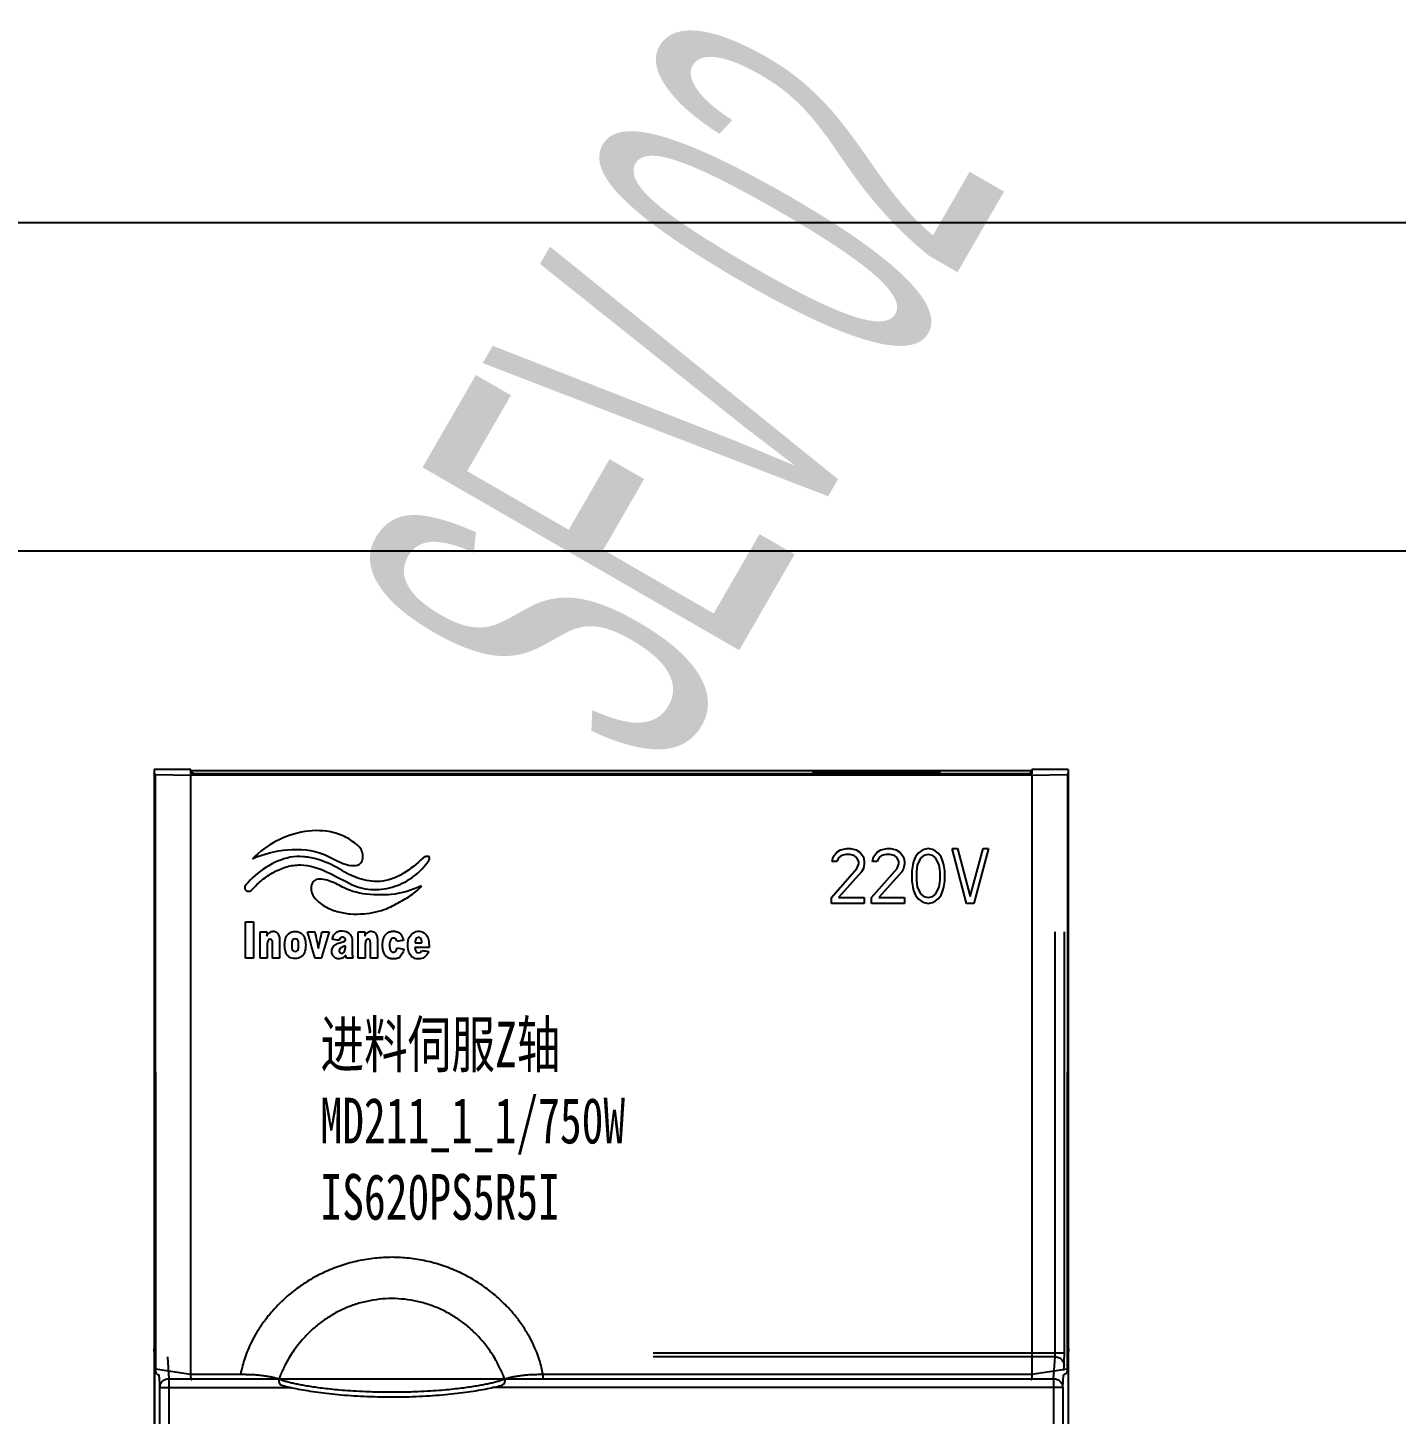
# Model space of a CAD drawing. Header units: millimetres. Extents: x -300 to 54435, y -106 to 60527.
# Drawn here: x 3520.6 to 3595.4, y 1690.8 to 1766.7 of the extents above; entities that cross this region are included whole.
import ezdxf

# ---------------------------------------------------------------- set-up
doc = ezdxf.new("R2010")
doc.units = ezdxf.units.MM
doc.layers.add('03___PRT_ALL_CURVES', color=7, linetype='Continuous')
doc.layers.add('20_ALL_FEATURES', color=7, linetype='Continuous')
doc.styles.get("Standard").update_dxf_attribs({"font": ''})
doc.styles.add('宋', font='', dxfattribs={"width": 0.7})
doc.styles.add('样式 8', font='arial.ttf', dxfattribs={"width": 0.6, "height": 2.5})
doc.styles.get('Standard').set_extended_font_data('SimSun')
doc.styles.get('宋').set_extended_font_data('SimSun')
doc.dimstyles.new('ISO-25', dxfattribs={"dimtxt": 3, "dimasz": 2.5, "dimexe": 1.25, "dimexo": 0.625, "dimtad": 1, "dimtxsty": 'Standard', "dimcen": 2.5, "dimadec": 0, "dimazin": 0, "dimtfac": 1, "dimtmove": 0, "dimatfit": 3, "dimfxl": 1, "dimarcsym": 0})

# ---------------------------------------------------------------- blocks, each defined once
blk = doc.blocks.new('*D83')
at = {"color": 0, "lineweight": -2, "transparency": 16777216}
for p, q in [((2011.126, 1738.941), (2011.126, 1736.81)), ((3877.738, 1738.941), (3877.738, 1736.81)), ((2013.626, 1738.06), (3875.238, 1738.06))]:
    blk.add_line(p, q, dxfattribs=at)
at = {"color": 0, "transparency": 16777216}
for points in [[(2013.626, 1738.477), (2013.626, 1737.644), (2011.126, 1738.06)], [(3875.238, 1738.477), (3875.238, 1737.644), (3877.738, 1738.06)]]:
    blk.add_solid(points, dxfattribs=at)
at = {"layer": 'Defpoints', "color": 0, "transparency": 16777216}
for p in [(2011.126, 1739.566), (3877.738, 1739.566), (3877.738, 1738.06)]:
    blk.add_point(p, dxfattribs=at)
at = {"color": 0, "transparency": 16777216, "insert": (2944.432, 1740.185), "char_height": 3, "attachment_point": 5}
blk.add_mtext('2000', dxfattribs=at)

msp = doc.modelspace()

# ---------------------------------------------------------------- linework, layer by layer
msp.add_line((3539.765, 1756.019), (3877.738, 1756.019))
at = {"color": 7, "linetype": 'Continuous'}
for p, q in [((3527.474, 1725.922), (3527.474, 1567.027)), ((3527.526, 1725.832), (3527.474, 1725.922)), ((3527.474, 1725.922), (3527.484, 1725.922)), ((3527.484, 1726.1), (3527.484, 1725.922)), ((3529.474, 1726.1), (3527.484, 1726.1)), ((3529.474, 1725.876), (3529.474, 1726.1)), ((3575.474, 1726.027), (3529.474, 1726.027)), ((3529.574, 1725.953), (3529.474, 1725.953)), ((3530.474, 1725.861), (3529.474, 1725.876)), ((3529.574, 1725.953), (3529.574, 1725.874)), ((3563.474, 1726.027), (3563.474, 1725.989)), ((3563.474, 1725.989), (3570.474, 1725.989)), ((3570.474, 1726.027), (3570.474, 1725.989)), ((3575.474, 1725.876), (3574.474, 1725.861)), ((3575.438, 1725.953), (3575.359, 1725.874)), ((3575.437, 1725.876), (3575.438, 1725.953)), ((3575.474, 1725.953), (3575.438, 1725.953)), ((3575.474, 1726.1), (3575.474, 1725.876)), ((3577.464, 1726.1), (3575.474, 1726.1)), ((3577.421, 1725.832), (3577.474, 1725.922)), ((3577.464, 1726.1), (3577.464, 1725.922)), ((3577.474, 1725.922), (3577.464, 1725.922)), ((3577.474, 1567.027), (3577.474, 1725.922)), ((3527.526, 1725.832), (3527.543, 1693.313)), ((3527.526, 1725.832), (3529.474, 1725.803)), ((3529.474, 1693.027), (3529.474, 1725.803)), ((3575.474, 1725.803), (3529.474, 1725.803)), ((3574.474, 1725.861), (3530.474, 1725.861)), ((3575.474, 1725.803), (3577.421, 1725.832)), ((3575.474, 1725.803), (3575.474, 1693.027)), ((3577.421, 1725.832), (3577.404, 1693.313)), ((3576.755, 1694.18), (3576.755, 1717.227)), ((3577.255, 1694.18), (3577.255, 1717.227)), ((3527.474, 1694.43), (3527.474, 1694.448)), ((3527.543, 1693.236), (3527.474, 1694.448)), ((3527.543, 1693.236), (3527.474, 1694.43)), ((3577.255, 1694.18), (3554.774, 1694.18)), ((3577.474, 1694.448), (3577.404, 1693.236)), ((3577.473, 1694.43), (3577.409, 1693.313)), ((3577.474, 1694.448), (3577.473, 1694.43)), ((3527.474, 1693.527), (3527.512, 1693.527)), ((3527.512, 1684.527), (3527.512, 1693.527)), ((3529.473, 1693.017), (3527.543, 1693.313)), ((3528.201, 1693.987), (3528.279, 1692.787)), ((3576.746, 1693.987), (3554.774, 1693.987)), ((3577.404, 1693.313), (3575.474, 1693.017)), ((3576.668, 1692.787), (3576.746, 1693.987)), ((3577.228, 1693.23), (3577.246, 1693.504)), ((3527.543, 1693.236), (3527.544, 1693.219)), ((3527.734, 1692.999), (3527.779, 1692.304)), ((3528.279, 1692.787), (3576.668, 1692.787)), ((3528.279, 1692.787), (3528.279, 1675.167)), ((3529.474, 1693.027), (3532.21, 1693.027)), ((3548.737, 1693.027), (3575.474, 1693.027)), ((3548.737, 1693.027), (3548.737, 1692.727)), ((3576.668, 1692.787), (3576.668, 1567.332)), ((3577.168, 1692.304), (3577.213, 1692.999)), ((3577.404, 1693.236), (3577.404, 1693.219)), ((3527.779, 1675.667), (3527.779, 1692.304)), ((3527.779, 1692.304), (3534.986, 1692.304)), ((3577.168, 1692.304), (3545.962, 1692.304)), ((3577.168, 1692.304), (3577.168, 1567.332))]:
    msp.add_line(p, q, dxfattribs=at)
msp.add_lwpolyline([(3435.524, 1756.019), (3539.765, 1756.019)])
for points, start_tangent, end_tangent in [([(3548.737, 1693.027), (3548.661, 1693.405), (3548.55, 1693.806), (3548.398, 1694.233), (3548.196, 1694.694), (3547.933, 1695.191), (3547.598, 1695.721), (3547.181, 1696.276), (3546.666, 1696.847), (3546.043, 1697.419), (3545.319, 1697.958), (3544.52, 1698.432), (3543.672, 1698.819), (3542.789, 1699.113), (3541.879, 1699.311), (3540.953, 1699.412), (3540.021, 1699.413), (3539.094, 1699.315), (3538.184, 1699.12), (3537.3, 1698.829), (3536.451, 1698.444), (3535.65, 1697.973), (3534.922, 1697.433), (3534.295, 1696.861), (3533.776, 1696.287), (3533.355, 1695.729), (3533.018, 1695.197), (3532.754, 1694.698), (3532.551, 1694.236), (3532.398, 1693.807), (3532.286, 1693.406), (3532.21, 1693.027)], (-0.158449, 0.987367), (-0.158453, -0.987366)), ([(3546.638, 1692.773), (3546.551, 1693.001), (3546.439, 1693.258), (3546.299, 1693.547), (3546.121, 1693.869), (3545.897, 1694.226), (3545.619, 1694.613), (3545.277, 1695.021), (3544.86, 1695.442), (3544.362, 1695.858), (3543.794, 1696.242), (3543.181, 1696.568), (3542.536, 1696.826), (3541.866, 1697.014), (3541.179, 1697.128), (3540.483, 1697.167), (3539.788, 1697.13), (3539.1, 1697.018), (3538.43, 1696.832), (3537.784, 1696.576), (3537.169, 1696.251), (3536.599, 1695.869), (3536.098, 1695.452), (3535.678, 1695.03), (3535.334, 1694.62), (3535.053, 1694.231), (3534.828, 1693.872), (3534.65, 1693.549), (3534.509, 1693.259), (3534.397, 1693.002), (3534.309, 1692.773)], (-0.336663, 0.941625), (-0.336661, -0.941626)), ([(3576.746, 1693.987), (3576.751, 1694.022), (3576.752, 1694.044), (3576.753, 1694.072), (3576.754, 1694.105), (3576.755, 1694.141), (3576.755, 1694.18)], (0.222501, 0.974932), (-0.000007, 1)), ([(3577.246, 1693.504), (3577.248, 1693.531), (3577.249, 1693.571), (3577.251, 1693.627), (3577.252, 1693.704), (3577.253, 1693.8), (3577.254, 1693.915), (3577.255, 1694.044), (3577.255, 1694.18)], (0.065022, 0.997884), (-0.000064, 1)), ([(3527.543, 1693.261), (3527.543, 1693.287), (3527.543, 1693.313)], (0.002955, 0.999996), (-0.000522, 1)), ([(3576.746, 1693.987), (3576.996, 1693.922), (3577.179, 1693.745), (3577.246, 1693.504)], (0.99999, -0.004364), (0.004676, -0.999989)), ([(3577.404, 1693.313), (3577.404, 1693.287), (3577.404, 1693.261)], (-0.000522, -1), (0.002955, -0.999996)), ([(3527.543, 1693.236), (3527.543, 1693.261)], (0.004788, 0.999989), (0.002955, 0.999996)), ([(3527.544, 1693.219), (3527.552, 1693.167), (3527.577, 1693.108), (3527.615, 1693.06), (3527.664, 1693.026), (3527.72, 1693.005), (3527.743, 1693)], (0.058249, -0.998302), (0.988517, -0.151107)), ([(3527.779, 1692.304), (3527.789, 1692.398), (3527.823, 1692.499), (3527.885, 1692.599), (3527.981, 1692.69), (3528.113, 1692.759), (3528.279, 1692.787)], (0.004676, 0.999989), (0.99999, 0.004364)), ([(3529.473, 1693.017), (3529.471, 1692.955), (3529.472, 1692.897), (3529.475, 1692.844), (3529.482, 1692.8), (3529.491, 1692.764), (3529.503, 1692.74), (3529.516, 1692.728), (3529.52, 1692.727)], (-0.064441, -0.997922), (0.992881, -0.119113)), ([(3529.473, 1693.017), (3529.474, 1693.02), (3529.474, 1693.023), (3529.474, 1693.027)], (0.064441, 0.997922), (0, 1)), ([(3532.21, 1693.027), (3532.464, 1693.027), (3532.743, 1693.02), (3533.032, 1693.004), (3533.315, 1692.977), (3533.578, 1692.943), (3533.813, 1692.902), (3534.015, 1692.858), (3534.181, 1692.813), (3534.309, 1692.773)], (0.999877, 0.015698), (0.946467, -0.3228)), ([(3534.309, 1692.773), (3534.297, 1692.693), (3534.301, 1692.616), (3534.321, 1692.548), (3534.356, 1692.494), (3534.402, 1692.457), (3534.426, 1692.447)], (-0.245809, -0.969318), (0.95301, -0.30294)), ([(3534.309, 1692.773), (3534.489, 1692.709), (3534.697, 1692.645), (3534.928, 1692.584), (3535.179, 1692.526), (3535.445, 1692.471), (3535.738, 1692.417), (3536.073, 1692.363), (3536.453, 1692.309), (3536.882, 1692.256), (3537.364, 1692.205), (3537.906, 1692.158), (3538.52, 1692.117), (3539.233, 1692.083), (3540.049, 1692.064), (3540.903, 1692.064), (3541.718, 1692.084), (3542.43, 1692.117), (3543.044, 1692.158), (3543.585, 1692.205), (3544.067, 1692.256), (3544.495, 1692.309), (3544.875, 1692.363), (3545.21, 1692.417), (3545.502, 1692.471), (3545.769, 1692.526), (3546.019, 1692.584), (3546.25, 1692.645), (3546.458, 1692.709), (3546.638, 1692.773)], (0.933783, -0.35784), (0.933783, 0.35784)), ([(3546.638, 1692.773), (3546.65, 1692.693), (3546.646, 1692.616), (3546.626, 1692.548), (3546.592, 1692.494), (3546.545, 1692.457), (3546.522, 1692.447)], (0.245794, -0.969322), (-0.953033, -0.302868)), ([(3546.638, 1692.773), (3546.767, 1692.813), (3546.933, 1692.858), (3547.135, 1692.902), (3547.37, 1692.943), (3547.634, 1692.978), (3547.916, 1693.004), (3548.205, 1693.02), (3548.483, 1693.027), (3548.737, 1693.027)], (0.946467, 0.322799), (0.999877, -0.015694)), ([(3575.474, 1693.017), (3575.476, 1692.955), (3575.476, 1692.897), (3575.472, 1692.844), (3575.465, 1692.8), (3575.456, 1692.764), (3575.445, 1692.74), (3575.432, 1692.728), (3575.427, 1692.727)], (0.064441, -0.997922), (-0.992805, -0.11974)), ([(3575.474, 1693.027), (3575.474, 1693.023), (3575.474, 1693.02), (3575.474, 1693.017)], (0, -1), (0.064441, -0.997922)), ([(3576.668, 1692.787), (3576.767, 1692.777), (3576.871, 1692.744), (3576.975, 1692.684), (3577.069, 1692.591), (3577.139, 1692.463), (3577.168, 1692.304)], (0.99999, -0.004364), (0.004676, -0.999989)), ([(3577.404, 1693.219), (3577.395, 1693.167), (3577.37, 1693.108), (3577.332, 1693.06), (3577.283, 1693.026), (3577.228, 1693.005), (3577.204, 1693)], (-0.058406, -0.998293), (-0.988508, -0.15117)), ([(3577.404, 1693.261), (3577.404, 1693.236)], (0.002955, -0.999996), (0.004788, -0.999989)), ([(3534.426, 1692.447), (3534.79, 1692.347), (3535.242, 1692.247), (3535.743, 1692.156), (3536.292, 1692.071), (3536.888, 1691.994), (3537.534, 1691.926), (3538.224, 1691.869), (3538.95, 1691.826), (3539.7, 1691.8), (3540.464, 1691.791), (3541.229, 1691.799), (3541.982, 1691.826), (3542.71, 1691.868), (3543.402, 1691.925), (3544.05, 1691.993), (3544.648, 1692.07), (3545.198, 1692.155), (3545.701, 1692.246), (3546.153, 1692.346), (3546.522, 1692.447)], (0.953081, -0.302715), (0.953092, 0.302681))]:
    msp.add_spline(points, degree=3, dxfattribs=dict(at, start_tangent=start_tangent, end_tangent=end_tangent))
at = {"layer": '03___PRT_ALL_CURVES', "color": 7, "linetype": 'Continuous'}
for p, q in [((3564.562, 1721.076), (3564.612, 1721.331)), ((3564.612, 1721.331), (3564.812, 1721.586)), ((3564.812, 1721.586), (3565.012, 1721.714)), ((3565.062, 1721.395), (3564.912, 1721.267)), ((3565.012, 1721.714), (3565.362, 1721.778)), ((3565.312, 1721.459), (3565.062, 1721.395)), ((3565.512, 1721.459), (3565.312, 1721.459)), ((3565.362, 1721.778), (3565.562, 1721.778)), ((3565.762, 1721.395), (3565.512, 1721.459)), ((3565.562, 1721.778), (3565.862, 1721.714)), ((3565.912, 1721.267), (3565.762, 1721.395)), ((3565.862, 1721.714), (3566.062, 1721.586)), ((3566.062, 1721.586), (3566.262, 1721.331)), ((3566.262, 1721.331), (3566.312, 1721.076)), ((3566.762, 1721.076), (3566.812, 1721.331)), ((3566.812, 1721.331), (3567.012, 1721.586)), ((3567.012, 1721.586), (3567.212, 1721.714)), ((3567.262, 1721.395), (3567.112, 1721.267)), ((3567.212, 1721.714), (3567.562, 1721.778)), ((3567.512, 1721.459), (3567.262, 1721.395)), ((3567.712, 1721.459), (3567.512, 1721.459)), ((3567.562, 1721.778), (3567.762, 1721.778)), ((3567.962, 1721.395), (3567.712, 1721.459)), ((3567.762, 1721.778), (3568.062, 1721.714)), ((3568.112, 1721.267), (3567.962, 1721.395)), ((3568.062, 1721.714), (3568.262, 1721.586)), ((3568.262, 1721.586), (3568.462, 1721.331)), ((3568.462, 1721.331), (3568.512, 1721.076)), ((3569.112, 1721.331), (3569.012, 1721.076)), ((3569.262, 1721.523), (3569.112, 1721.331)), ((3569.512, 1721.714), (3569.262, 1721.523)), ((3569.562, 1721.395), (3569.412, 1721.267)), ((3569.812, 1721.778), (3569.512, 1721.714)), ((3569.812, 1721.459), (3569.562, 1721.395)), ((3570.112, 1721.714), (3569.812, 1721.778)), ((3570.062, 1721.395), (3569.812, 1721.459)), ((3570.212, 1721.267), (3570.062, 1721.395)), ((3570.362, 1721.523), (3570.112, 1721.714)), ((3570.512, 1721.331), (3570.362, 1721.523)), ((3570.612, 1721.076), (3570.512, 1721.331)), ((3571.912, 1718.778), (3571.112, 1721.778)), ((3571.112, 1721.778), (3571.412, 1721.778)), ((3571.412, 1721.778), (3572.112, 1719.161)), ((3572.112, 1719.161), (3572.812, 1721.778)), ((3573.112, 1721.778), (3572.312, 1718.778)), ((3572.812, 1721.778), (3573.112, 1721.778)), ((3564.512, 1719.097), (3565.912, 1720.693)), ((3564.812, 1721.076), (3564.562, 1721.076)), ((3564.912, 1721.267), (3564.812, 1721.076)), ((3566.012, 1721.076), (3565.912, 1721.267)), ((3565.912, 1720.693), (3566.012, 1720.948)), ((3566.012, 1720.948), (3566.012, 1721.076)), ((3566.262, 1720.693), (3566.162, 1720.501)), ((3566.312, 1720.948), (3566.262, 1720.693)), ((3566.312, 1721.076), (3566.312, 1720.948)), ((3566.712, 1719.097), (3568.112, 1720.693)), ((3567.012, 1721.076), (3566.762, 1721.076)), ((3567.112, 1721.267), (3567.012, 1721.076)), ((3568.212, 1721.076), (3568.112, 1721.267)), ((3568.112, 1720.693), (3568.212, 1720.948)), ((3568.212, 1720.948), (3568.212, 1721.076)), ((3568.462, 1720.693), (3568.362, 1720.501)), ((3568.512, 1720.948), (3568.462, 1720.693)), ((3568.512, 1721.076), (3568.512, 1720.948)), ((3568.962, 1720.884), (3568.912, 1720.565)), ((3568.912, 1720.565), (3568.912, 1719.991)), ((3569.012, 1721.076), (3568.962, 1720.884)), ((3569.212, 1720.884), (3569.162, 1720.501)), ((3569.412, 1721.267), (3569.212, 1720.884)), ((3570.412, 1720.884), (3570.212, 1721.267)), ((3570.462, 1720.501), (3570.412, 1720.884)), ((3570.662, 1720.884), (3570.612, 1721.076)), ((3570.712, 1720.565), (3570.662, 1720.884)), ((3570.712, 1719.991), (3570.712, 1720.565)), ((3566.162, 1720.501), (3564.912, 1719.097)), ((3568.362, 1720.501), (3567.112, 1719.097)), ((3568.912, 1719.991), (3568.962, 1719.672)), ((3569.162, 1720.501), (3569.162, 1720.055)), ((3569.162, 1720.055), (3569.212, 1719.672)), ((3570.412, 1719.672), (3570.462, 1720.055)), ((3570.462, 1720.055), (3570.462, 1720.501)), ((3570.662, 1719.672), (3570.712, 1719.991)), ((3564.512, 1718.778), (3564.512, 1719.097)), ((3564.912, 1719.097), (3566.312, 1719.097)), ((3566.312, 1719.097), (3566.312, 1718.778)), ((3566.712, 1718.778), (3566.712, 1719.097)), ((3567.112, 1719.097), (3568.512, 1719.097)), ((3568.512, 1719.097), (3568.512, 1718.778)), ((3568.962, 1719.672), (3569.012, 1719.48)), ((3569.012, 1719.48), (3569.112, 1719.225)), ((3569.112, 1719.225), (3569.262, 1719.033)), ((3569.212, 1719.672), (3569.412, 1719.289)), ((3569.412, 1719.289), (3569.562, 1719.161)), ((3569.562, 1719.161), (3569.812, 1719.097)), ((3569.812, 1719.097), (3570.062, 1719.161)), ((3570.062, 1719.161), (3570.212, 1719.289)), ((3570.212, 1719.289), (3570.412, 1719.672)), ((3570.362, 1719.033), (3570.512, 1719.225)), ((3570.512, 1719.225), (3570.612, 1719.48)), ((3570.612, 1719.48), (3570.662, 1719.672)), ((3566.312, 1718.778), (3564.512, 1718.778)), ((3568.512, 1718.778), (3566.712, 1718.778)), ((3569.262, 1719.033), (3569.512, 1718.842)), ((3569.512, 1718.842), (3569.812, 1718.778)), ((3569.812, 1718.778), (3570.112, 1718.842)), ((3570.112, 1718.842), (3570.362, 1719.033)), ((3572.312, 1718.778), (3571.912, 1718.778))]:
    msp.add_line(p, q, dxfattribs=at)
at = {"layer": '20_ALL_FEATURES', "color": 7, "linetype": 'Continuous'}
for points, start_tangent, end_tangent in [([(3538.725, 1721.84, 48.994), (3538.062, 1722.342, 49.008), (3537.321, 1722.643, 49.017), (3535.723, 1722.709, 49.019), (3534.157, 1722.186, 49.004), (3532.854, 1721.221, 48.975)], (-0.709681, 0.704213, 0.020901), (-0.69443, -0.719243, -0.021347)), ([(3532.854, 1721.221, 48.975), (3534.775, 1721.709, 48.99), (3536.743, 1721.469, 48.982), (3537.196, 1721.253, 48.976), (3537.645, 1721.033, 48.97), (3538.108, 1720.881, 48.965), (3538.606, 1720.871, 48.965)], (0.907304, 0.42029, 0.012474), (0.986774, 0.162031, 0.004809)), ([(3537.628, 1720.653, 48.958), (3536.325, 1721.213, 48.975), (3535.629, 1721.336, 48.979), (3534.919, 1721.308, 48.978)], (-0.867538, 0.497152, 0.014755), (-0.986865, -0.161475, -0.004792)), ([(3538.606, 1720.871, 48.965), (3538.733, 1720.948, 48.967), (3538.821, 1721.051, 48.97), (3538.894, 1721.312, 48.978), (3538.853, 1721.594, 48.986), (3538.725, 1721.84, 48.994)], (0.925982, 0.377402, 0.011201), (-0.614554, 0.788528, 0.023403)), ([(3542.494, 1721.128, 48.972), (3542.538, 1721.219, 48.975), (3542.54, 1721.284, 48.977), (3542.51, 1721.327, 48.978), (3542.455, 1721.348, 48.979), (3542.385, 1721.349, 48.979), (3542.309, 1721.333, 48.978), (3542.173, 1721.256, 48.976)], (0.545673, 0.837629, 0.02486), (-0.72364, -0.689874, -0.020475)), ([(3534.919, 1721.308, 48.978), (3533.585, 1720.747, 48.961), (3532.493, 1719.793, 48.933)], (-0.974455, -0.224484, -0.006663), (-0.643609, -0.765018, -0.022705)), ([(3532.839, 1719.537, 48.925), (3533.386, 1720.064, 48.941), (3534.032, 1720.497, 48.954), (3534.741, 1720.786, 48.962), (3535.479, 1720.886, 48.965), (3536.936, 1720.497, 48.954), (3538.314, 1719.8, 48.933)], (0.655413, 0.754938, 0.022406), (0.900227, -0.435229, -0.012917)), ([(3539.811, 1719.986, 48.938), (3538.67, 1720.15, 48.943), (3537.628, 1720.653, 48.958)], (-0.999078, -0.042916, -0.001274), (-0.839082, 0.543766, 0.016139)), ([(3538.314, 1719.8, 48.933), (3539.468, 1719.539, 48.925), (3540.633, 1719.717, 48.93), (3541.684, 1720.268, 48.947), (3542.494, 1721.128, 48.972)], (0.910828, -0.412604, -0.012246), (0.545673, 0.837629, 0.02486)), ([(3542.173, 1721.256, 48.976), (3541.095, 1720.415, 48.951), (3540.479, 1720.127, 48.943), (3539.811, 1719.986, 48.938)], (-0.72364, -0.689874, -0.020475), (-0.997096, -0.076127, -0.002259)), ([(3536.343, 1720.083, 48.941), (3536.128, 1719.901, 48.936), (3536.055, 1719.642, 48.928), (3536.097, 1719.361, 48.92), (3536.224, 1719.115, 48.913)], (-0.920511, -0.390544, -0.011591), (0.606604, -0.794654, -0.023585)), ([(3537.864, 1719.629, 48.928), (3537.13, 1719.988, 48.939), (3536.743, 1720.095, 48.942), (3536.343, 1720.083, 48.941)], (-0.89622, 0.443414, 0.01316), (-0.976807, -0.214029, -0.006352)), ([(3532.493, 1719.793, 48.933), (3532.432, 1719.618, 48.928), (3532.512, 1719.485, 48.924), (3532.669, 1719.442, 48.922), (3532.839, 1719.537, 48.925)], (-0.643609, -0.765018, -0.022705), (0.655413, 0.754938, 0.022406)), ([(3536.224, 1719.115, 48.913), (3536.789, 1718.633, 48.898), (3537.466, 1718.341, 48.89), (3538.202, 1718.211, 48.886), (3538.944, 1718.214, 48.886)], (0.640583, -0.767551, -0.02278), (0.996649, 0.081765, 0.002427)), ([(3539.868, 1719.242, 48.916), (3538.343, 1719.441, 48.922), (3537.864, 1719.629, 48.928)], (-0.999998, 0.00219, 0.000065), (-0.899181, 0.437385, 0.012981)), ([(3542.096, 1719.733, 48.931), (3540.442, 1719.267, 48.917), (3539.868, 1719.242, 48.916)], (-0.913157, -0.407428, -0.012092), (-0.999716, 0.023814, 0.000707)), ([(3540.613, 1718.698, 48.9), (3541.406, 1719.146, 48.914), (3542.096, 1719.733, 48.931)], (0.879947, 0.474863, 0.014094), (0.641014, 0.767191, 0.02277)), ([(3538.944, 1718.214, 48.886), (3540.218, 1718.509, 48.895), (3540.613, 1718.698, 48.9)], (0.9953, 0.0968, 0.002873), (0.871745, 0.489745, 0.014535)), ([(3532.474, 1715.778, 48.814), (3532.474, 1717.778, 48.873)], (0, 0.99956, 0.029666), (0, 0.99956, 0.029666)), ([(3532.474, 1717.778, 48.873), (3532.902, 1717.778, 48.873)], (1, 0), (1, 0)), ([(3532.902, 1717.778, 48.873), (3532.902, 1715.778, 48.814)], (0, -0.99956, -0.029666), (0, -0.99956, -0.029666)), ([(3533.277, 1715.778, 48.814), (3533.277, 1717.227, 48.857)], (0, 0.99956, 0.029666), (0, 0.99956, 0.029666)), ([(3533.277, 1717.227, 48.857), (3533.635, 1717.227, 48.857)], (1, 0), (1, 0)), ([(3533.635, 1716.991, 48.85), (3533.754, 1717.156, 48.854), (3533.925, 1717.253, 48.857), (3534.115, 1717.225, 48.857), (3534.264, 1717.093, 48.853), (3534.325, 1716.902, 48.847), (3534.337, 1716.699, 48.841)], (0.44599, 0.894644, 0.026552), (0.042716, -0.998648, -0.029639)), ([(3533.635, 1717.227, 48.857), (3533.635, 1716.991, 48.85)], (0, -0.99956, -0.029666), (0, -0.99956, -0.029666)), ([(3533.951, 1716.575, 48.837), (3533.95, 1716.668, 48.84), (3533.923, 1716.756, 48.843), (3533.851, 1716.811, 48.844), (3533.766, 1716.812, 48.844), (3533.707, 1716.751, 48.842), (3533.675, 1716.658, 48.84), (3533.661, 1716.474, 48.834)], (0, 0.99956, 0.029666), (0, -0.99956, -0.029666)), ([(3534.613, 1716.498, 48.835), (3534.667, 1716.869, 48.846), (3534.743, 1717.024, 48.851), (3534.858, 1717.144, 48.854), (3535.187, 1717.244, 48.857), (3535.517, 1717.151, 48.854), (3535.632, 1717.033, 48.851), (3535.708, 1716.878, 48.846), (3535.764, 1716.507, 48.835)], (-0.0042, 0.999551, 0.029666), (0.003289, -0.999554, -0.029666)), ([(3535.378, 1716.435, 48.833), (3535.378, 1716.498, 48.835), (3535.371, 1716.671, 48.84), (3535.316, 1716.799, 48.844), (3535.19, 1716.844, 48.845), (3535.062, 1716.8, 48.844), (3535.006, 1716.672, 48.84), (3534.998, 1716.5, 48.835)], (0.007728, 0.99953, 0.029665), (-0.002632, -0.999556, -0.029666)), ([(3535.863, 1717.227, 48.857), (3536.263, 1717.227, 48.857)], (1, 0), (1, 0)), ([(3536.28, 1715.778, 48.814), (3535.863, 1717.227, 48.857)], (-0.276553, 0.960576, 0.028509), (-0.276553, 0.960576, 0.028509)), ([(3536.263, 1717.227, 48.857), (3536.457, 1716.309, 48.829)], (0.207229, -0.977862, -0.029022), (0.207229, -0.977862, -0.029022)), ([(3536.457, 1716.309, 48.829), (3536.658, 1717.227, 48.857)], (0.213843, 0.976438, 0.02898), (0.213843, 0.976438, 0.02898)), ([(3537.046, 1717.227, 48.857), (3536.62, 1715.778, 48.814)], (-0.281868, -0.959031, -0.028463), (-0.281868, -0.959031, -0.028463)), ([(3536.658, 1717.227, 48.857), (3537.046, 1717.227, 48.857)], (1, 0), (1, 0)), ([(3537.234, 1716.814, 48.844), (3537.287, 1717.024, 48.851), (3537.412, 1717.173, 48.855), (3537.584, 1717.26, 48.858), (3537.78, 1717.284, 48.858), (3538.145, 1717.138, 48.854), (3538.264, 1716.966, 48.849), (3538.31, 1716.726, 48.842)], (0.034094, 0.998979, 0.029649), (0, -0.99956, -0.029666)), ([(3537.601, 1716.758, 48.843), (3537.544, 1716.766, 48.843), (3537.234, 1716.814, 48.844)], (-0.988597, 0.150517, 0.004467), (-0.988597, 0.150517, 0.004467)), ([(3537.605, 1716.801, 48.844), (3537.601, 1716.758, 48.843)], (-0.226212, -0.973649, -0.028897), (0.046429, -0.998482, -0.029634)), ([(3537.934, 1716.745, 48.842), (3537.939, 1716.831, 48.845), (3537.909, 1716.889, 48.847), (3537.789, 1716.933, 48.848), (3537.72, 1716.919, 48.847), (3537.658, 1716.885, 48.846), (3537.615, 1716.831, 48.845), (3537.605, 1716.801, 48.844)], (0.245556, 0.968956, 0.028758), (-0.226212, -0.973649, -0.028897)), ([(3538.634, 1717.227, 48.857), (3538.992, 1717.227, 48.857)], (1, 0), (1, 0)), ([(3538.634, 1715.778, 48.814), (3538.634, 1717.227, 48.857)], (0, 0.99956, 0.029666), (0, 0.99956, 0.029666)), ([(3538.992, 1716.991, 48.85), (3539.072, 1717.115, 48.853), (3539.113, 1717.161, 48.855), (3539.154, 1717.197, 48.856), (3539.197, 1717.224, 48.857), (3539.245, 1717.244, 48.857), (3539.354, 1717.26, 48.858)], (0.484719, 0.874285, 0.025948), (1, 0)), ([(3538.992, 1717.227, 48.857), (3538.992, 1716.991, 48.85)], (0, -0.99956, -0.029666), (0, -0.99956, -0.029666)), ([(3539.308, 1716.575, 48.837), (3539.299, 1716.691, 48.841), (3539.288, 1716.734, 48.842), (3539.273, 1716.767, 48.843), (3539.254, 1716.792, 48.844), (3539.231, 1716.81, 48.844), (3539.205, 1716.821, 48.845), (3539.175, 1716.824, 48.845), (3539.142, 1716.819, 48.845), (3539.112, 1716.805, 48.844), (3539.062, 1716.748, 48.842)], (0, 0.99956, 0.029666), (-0.491563, -0.870459, -0.025835)), ([(3539.354, 1717.26, 48.858), (3539.496, 1717.225, 48.857), (3539.604, 1717.122, 48.853)], (1, 0), (0.550527, -0.83445, -0.024766)), ([(3539.604, 1717.122, 48.853), (3539.671, 1716.948, 48.848), (3539.694, 1716.699, 48.841)], (0.548821, -0.835572, -0.024799), (0, -0.99956, -0.029666)), ([(3540.014, 1716.152, 48.825), (3539.995, 1716.222, 48.827), (3539.982, 1716.302, 48.829), (3539.973, 1716.394, 48.832), (3539.971, 1716.443, 48.833), (3539.971, 1716.496, 48.835), (3539.972, 1716.55, 48.837), (3539.974, 1716.603, 48.838), (3539.984, 1716.7, 48.841), (3540, 1716.789, 48.844), (3540.024, 1716.868, 48.846)], (-0.318454, 0.947521, 0.028122), (0.336156, 0.941392, 0.02794)), ([(3540.024, 1716.868, 48.846), (3540.045, 1716.921, 48.848), (3540.129, 1717.064, 48.852)], (0.334261, 0.942066, 0.02796), (0.612946, 0.789777, 0.02344)), ([(3540.129, 1717.064, 48.852), (3540.197, 1717.139, 48.854), (3540.232, 1717.169, 48.855), (3540.267, 1717.193, 48.856), (3540.327, 1717.222, 48.856), (3540.395, 1717.243, 48.857), (3540.471, 1717.255, 48.857), (3540.512, 1717.259, 48.858), (3540.555, 1717.26, 48.858), (3540.614, 1717.258, 48.858), (3540.67, 1717.252, 48.857), (3540.771, 1717.228, 48.857), (3540.857, 1717.188, 48.855), (3540.929, 1717.133, 48.854)], (0.612139, 0.790402, 0.023459), (0.711957, -0.701914, -0.020832)), ([(3540.566, 1716.879, 48.846), (3540.48, 1716.854, 48.846), (3540.443, 1716.823, 48.845), (3540.412, 1716.78, 48.843), (3540.367, 1716.656, 48.84), (3540.353, 1716.481, 48.834)], (-1, 0), (0, -0.99956, -0.029666)), ([(3540.748, 1716.692, 48.841), (3540.686, 1716.832, 48.845), (3540.634, 1716.867, 48.846), (3540.566, 1716.879, 48.846)], (-0.17892, 0.983431, 0.029188), (-1, 0)), ([(3540.929, 1717.133, 48.854), (3540.988, 1717.062, 48.852), (3541.11, 1716.761, 48.843)], (0.712802, -0.701057, -0.020807), (0.206721, -0.977969, -0.029025)), ([(3542.49, 1716.153, 48.825), (3542.343, 1715.907, 48.817), (3542.099, 1715.764, 48.813), (3541.809, 1715.756, 48.813), (3541.558, 1715.88, 48.817), (3541.354, 1716.411, 48.832), (3541.361, 1716.708, 48.841), (3541.394, 1716.845, 48.845)], (-0.283787, -0.958465, -0.028447), (0.32361, 0.945774, 0.02807)), ([(3541.394, 1716.845, 48.845), (3541.455, 1716.975, 48.849), (3541.924, 1717.264, 48.858), (3542.198, 1717.191, 48.856), (3542.405, 1716.992, 48.85), (3542.493, 1716.718, 48.842), (3542.512, 1716.428, 48.833)], (0.32361, 0.945774, 0.02807), (0.029423, -0.999127, -0.029653)), ([(3542.122, 1716.631, 48.839), (3542.104, 1716.763, 48.843), (3542.049, 1716.878, 48.846), (3541.936, 1716.918, 48.847), (3541.821, 1716.876, 48.846), (3541.762, 1716.762, 48.843), (3541.743, 1716.631, 48.839)], (-0.113372, 0.993115, 0.029475), (-0.098388, -0.99471, -0.029522)), ([(3533.661, 1716.474, 48.834), (3533.661, 1715.778, 48.814)], (0, -0.99956, -0.029666), (0, -0.99956, -0.029666)), ([(3533.951, 1715.778, 48.814), (3533.951, 1716.575, 48.837)], (0, 0.99956, 0.029666), (0, 0.99956, 0.029666)), ([(3534.337, 1716.699, 48.841), (3534.337, 1715.778, 48.814)], (0, -0.99956, -0.029666), (0, -0.99956, -0.029666)), ([(3535.764, 1716.507, 48.835), (3535.711, 1716.136, 48.824), (3535.636, 1715.981, 48.82), (3535.522, 1715.861, 48.816), (3535.193, 1715.762, 48.813), (3534.863, 1715.856, 48.816), (3534.747, 1715.974, 48.819), (3534.67, 1716.128, 48.824), (3534.613, 1716.498, 48.835)], (0.003289, -0.999554, -0.029666), (-0.0042, 0.999551, 0.029666)), ([(3534.998, 1716.5, 48.835), (3535.005, 1716.327, 48.83), (3535.061, 1716.199, 48.826), (3535.188, 1716.153, 48.825), (3535.315, 1716.197, 48.826), (3535.37, 1716.324, 48.83), (3535.378, 1716.435, 48.833)], (-0.002632, -0.999556, -0.029666), (0.007728, 0.99953, 0.029665)), ([(3537.956, 1715.955, 48.819), (3537.608, 1715.742, 48.813), (3537.409, 1715.789, 48.814), (3537.258, 1715.93, 48.818), (3537.196, 1716.132, 48.824), (3537.232, 1716.339, 48.83), (3537.269, 1716.403, 48.832)], (-0.540513, -0.840965, -0.024959), (0.571939, 0.819935, 0.024335)), ([(3537.269, 1716.403, 48.832), (3537.357, 1716.498, 48.835), (3537.539, 1716.601, 48.838), (3537.934, 1716.745, 48.842)], (0.571939, 0.819935, 0.024335), (0.828026, 0.560443, 0.016634)), ([(3537.934, 1716.466, 48.834), (3537.729, 1716.378, 48.831), (3537.59, 1716.218, 48.827), (3537.62, 1716.114, 48.824), (3537.704, 1716.053, 48.822), (3537.771, 1716.06, 48.822)], (-0.855315, -0.51788, -0.01537), (0.93821, 0.345915, 0.010267)), ([(3537.771, 1716.06, 48.822), (3537.806, 1716.077, 48.822), (3537.888, 1716.161, 48.825), (3537.926, 1716.266, 48.828), (3537.934, 1716.377, 48.831)], (0.93821, 0.345915, 0.010267), (0.013515, 0.999469, 0.029664)), ([(3537.934, 1716.377, 48.831), (3537.934, 1716.466, 48.834)], (0, 0.99956, 0.029666), (0, 0.99956, 0.029666)), ([(3538.31, 1716.726, 48.842), (3538.31, 1716.086, 48.823)], (0, -0.99956, -0.029666), (0, -0.99956, -0.029666)), ([(3538.31, 1716.086, 48.823), (3538.312, 1715.995, 48.82), (3538.315, 1715.958, 48.819), (3538.319, 1715.926, 48.818), (3538.325, 1715.895, 48.817), (3538.333, 1715.86, 48.816), (3538.358, 1715.778, 48.814)], (0, -0.99956, -0.029666), (0.320128, -0.946957, -0.028105)), ([(3539.062, 1716.748, 48.842), (3539.029, 1716.641, 48.839), (3539.018, 1716.474, 48.834)], (-0.495771, -0.868071, -0.025764), (0, -0.99956, -0.029666)), ([(3539.018, 1716.474, 48.834), (3539.018, 1715.778, 48.814)], (0, -0.99956, -0.029666), (0, -0.99956, -0.029666)), ([(3539.308, 1715.778, 48.814), (3539.308, 1716.575, 48.837)], (0, 0.99956, 0.029666), (0, 0.99956, 0.029666)), ([(3539.694, 1716.699, 48.841), (3539.694, 1715.778, 48.814)], (0, -0.99956, -0.029666), (0, -0.99956, -0.029666)), ([(3540.582, 1715.744, 48.813), (3540.436, 1715.755, 48.813), (3540.373, 1715.768, 48.813), (3540.317, 1715.787, 48.814), (3540.265, 1715.812, 48.815), (3540.218, 1715.843, 48.816), (3540.174, 1715.881, 48.817), (3540.134, 1715.926, 48.818), (3540.066, 1716.031, 48.821), (3540.014, 1716.152, 48.825)], (-1, 0), (-0.314173, 0.948948, 0.028164)), ([(3540.353, 1716.481, 48.834), (3540.356, 1716.397, 48.832), (3540.411, 1716.209, 48.826)], (0, -0.99956, -0.029666), (0.532514, -0.846048, -0.02511)), ([(3540.411, 1716.209, 48.826), (3540.478, 1716.14, 48.824), (3540.517, 1716.122, 48.824), (3540.56, 1716.116, 48.824), (3540.597, 1716.12, 48.824), (3540.63, 1716.13, 48.824), (3540.687, 1716.172, 48.825), (3540.732, 1716.243, 48.827), (3540.764, 1716.344, 48.83)], (0.53236, -0.846145, -0.025113), (0.214958, 0.976193, 0.028973)), ([(3541.11, 1716.761, 48.843), (3540.748, 1716.692, 48.841)], (-0.982039, -0.188593, -0.005597), (-0.982039, -0.188593, -0.005597)), ([(3540.764, 1716.344, 48.83), (3541.129, 1716.284, 48.829)], (0.986706, -0.162442, -0.004821), (0.986706, -0.162442, -0.004821)), ([(3541.129, 1716.284, 48.829), (3541.089, 1716.13, 48.824), (3541.03, 1715.998, 48.82), (3540.952, 1715.891, 48.817), (3540.854, 1715.811, 48.815)], (-0.178314, -0.98354, -0.029191), (-0.847882, -0.529952, -0.015729)), ([(3541.742, 1716.365, 48.831), (3541.772, 1716.209, 48.826), (3541.862, 1716.091, 48.823), (3542.008, 1716.093, 48.823), (3542.112, 1716.204, 48.826)], (0.044522, -0.998569, -0.029637), (0.275372, 0.960915, 0.028519)), ([(3542.512, 1716.365, 48.831), (3541.742, 1716.365, 48.831)], (-1, 0), (-1, 0)), ([(3541.743, 1716.631, 48.839), (3542.122, 1716.631, 48.839)], (1, 0), (1, 0)), ([(3542.112, 1716.204, 48.826), (3542.49, 1716.153, 48.825)], (0.991271, -0.131784, -0.003911), (0.991271, -0.131784, -0.003911)), ([(3542.512, 1716.428, 48.833), (3542.512, 1716.365, 48.831)], (0, -0.99956, -0.029666), (0, -0.99956, -0.029666)), ([(3532.902, 1715.778, 48.814), (3532.474, 1715.778, 48.814)], (-1, 0), (-1, 0)), ([(3533.661, 1715.778, 48.814), (3533.277, 1715.778, 48.814)], (-1, 0), (-1, 0)), ([(3534.337, 1715.778, 48.814), (3533.951, 1715.778, 48.814)], (-1, 0), (-1, 0)), ([(3536.62, 1715.778, 48.814), (3536.28, 1715.778, 48.814)], (-1, 0), (-1, 0)), ([(3537.998, 1715.778, 48.814), (3537.956, 1715.955, 48.819)], (-0.399526, 0.916318, 0.027196), (-0.078638, 0.996464, 0.029574)), ([(3538.358, 1715.778, 48.814), (3537.998, 1715.778, 48.814)], (-1, 0), (-1, 0)), ([(3539.018, 1715.778, 48.814), (3538.634, 1715.778, 48.814)], (-1, 0), (-1, 0)), ([(3539.694, 1715.778, 48.814), (3539.308, 1715.778, 48.814)], (-1, 0), (-1, 0)), ([(3540.854, 1715.811, 48.815), (3540.797, 1715.781, 48.814), (3540.582, 1715.744, 48.813)], (-0.84917, -0.527888, -0.015667), (-1, 0))]:
    msp.add_spline(points, degree=3, dxfattribs=dict(at, start_tangent=start_tangent, end_tangent=end_tangent))

# ---------------------------------------------------------------- texts
at = {"lineweight": 0, "style": '样式 8', "width": 0.4}
msp.add_text('SEV 02', height=20, rotation=60, dxfattribs=at).set_placement((3555.29, 1725.378))
at = {"lineweight": 0, "insert": (3536.57, 1712.319), "char_height": 2.5, "width": 22.38818, "attachment_point": 1, "style": '宋'}
msp.add_mtext('进料伺服Z轴\\PMD211_1_1/750W\\PIS620PS5R5I', dxfattribs=at)

# ---------------------------------------------------------------- dimensions: what is measured, and where the dimension line sits
dim = msp.add_linear_dim(base=(3877.738, 1738.06), p1=(2011.126, 1739.566), p2=(3877.738, 1739.566), text='2000', dimstyle='ISO-25')
dim.commit()
dim.dimension.update_dxf_attribs({"geometry": '*D83', "text_midpoint": (2944.432, 1740.185)})

doc.saveas('drawing.dxf')
